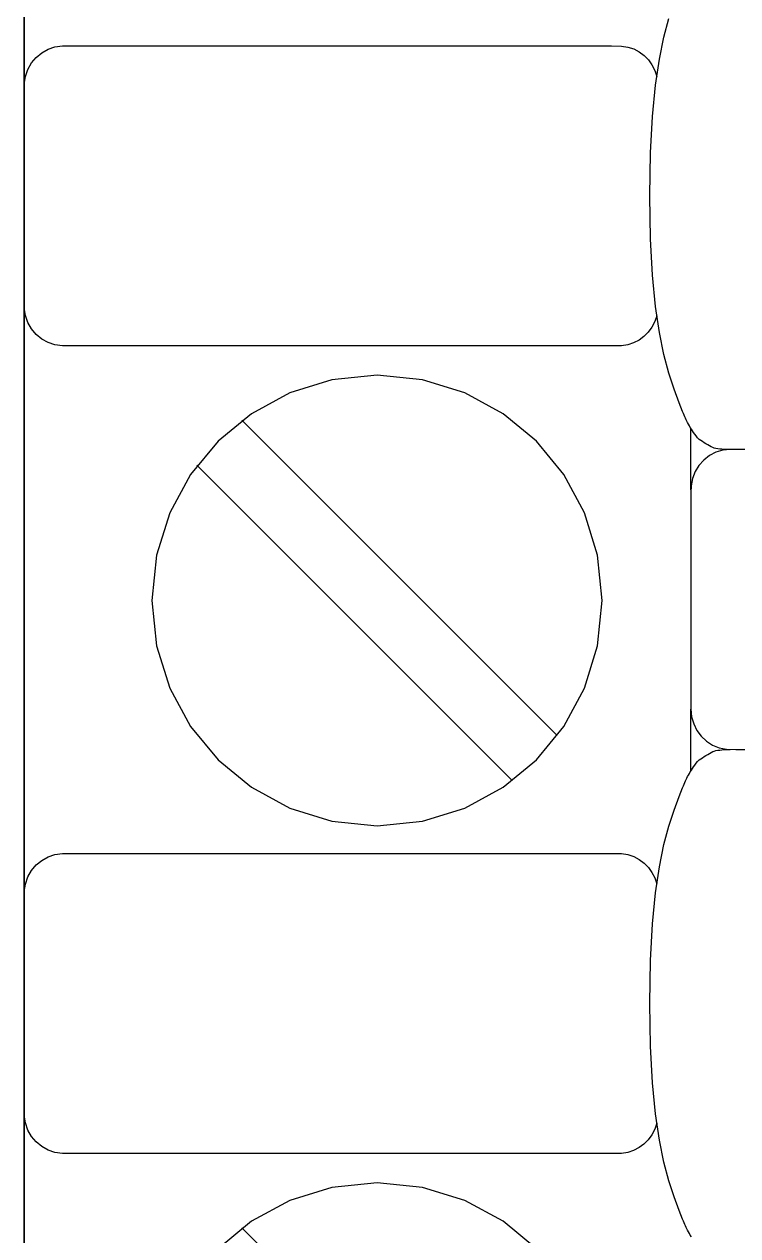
# Model space of a CAD drawing. Extents: x 1 to 47.7, y 0.2 to 35.
# Drawn here: x 36.708 to 37.238, y 3.863 to 4.763 of the extents above; entities that cross this region are included whole.
import ezdxf

# ---------------------------------------------------------------- set-up
doc = ezdxf.new("R2010")
doc.units = 0
doc.header["$MEASUREMENT"] = 0
for name, color, linetype in [('7_1__EMPTY_IO_BOARD_POSITI', 7, 'CONTINUOUS'), ('7_2___8__INDEPENDENT_INPUT', 7, 'CONTINUOUS'), ('7_3___8__OPTOISO_INDEPENDE', 7, 'CONTINUOUS'), ('7_4___24__OPTOISO_INDEPEND', 7, 'CONTINUOUS'), ('7_5___8__INDEPENDENT_INPUT', 7, 'CONTINUOUS'), ('7_6____8__INDEPENDENT_INPU', 7, 'CONTINUOUS'), ('7_7____8__OPTOISO_INDEPEND', 7, 'CONTINUOUS'), ('7_8____8__OPTOISO_INDEPEND', 7, 'CONTINUOUS')]:
    doc.layers.add(name, color=color, linetype=linetype)

msp = doc.modelspace()

# ---------------------------------------------------------------- linework, layer by layer
at = {"layer": '7_1__EMPTY_IO_BOARD_POSITI'}
msp.add_lwpolyline([(36.70801, 3.83226), (36.70801, 3.9199), (36.70801, 4.0096), (36.70801, 4.10121), (36.70801, 4.28952), (36.70801, 4.48361), (36.70801, 4.68226), (36.70801, 4.88424), (36.70801, 5.29328), (36.70801, 5.70092)], dxfattribs=at)
at = {"layer": '7_2___8__INDEPENDENT_INPUT'}
for points in [[(36.70795, 5.51739), (36.70795, 5.22613), (36.70795, 4.93486), (36.70795, 4.64716), (36.70795, 4.50576), (36.70795, 4.36659), (36.70795, 4.23009), (36.70795, 4.0967), (36.70795, 3.96688), (36.70795, 3.84107)], [(37.23261, 4.4468), (37.23111, 4.4468), (37.22954, 4.44683), (37.22794, 4.44687), (37.22634, 4.44695), (37.22478, 4.44708), (37.2233, 4.44725), (37.22193, 4.44747), (37.2207, 4.44777), (37.21956, 4.44819), (37.21831, 4.44878), (37.21706, 4.44947), (37.21579, 4.45023), (37.21452, 4.45103), (37.21325, 4.45187), (37.21199, 4.45271), (37.21073, 4.45354), (37.20948, 4.45434), (37.20832, 4.45556), (37.20726, 4.45687), (37.20626, 4.45815), (37.20533, 4.45941), (37.20447, 4.46065), (37.20366, 4.46189), (37.2029, 4.46312), (37.20219, 4.46435), (37.20153, 4.46558), (37.20091, 4.46675), (37.20035, 4.46784), (37.19983, 4.4689), (37.19932, 4.46996), (37.19881, 4.47108), (37.19828, 4.47227), (37.19771, 4.4736), (37.1971, 4.4751), (37.19461, 4.48142), (37.19081, 4.4917), (37.18699, 4.50349), (37.18332, 4.5173), (37.17997, 4.53368), (37.17708, 4.55314), (37.17482, 4.57621), (37.17335, 4.60341), (37.17282, 4.63527), (37.17335, 4.66713), (37.17482, 4.69433), (37.17708, 4.7174), (37.17997, 4.73686), (37.18332, 4.75323), (37.18699, 4.76705)], [(37.17794, 4.54621), (37.17645, 4.54178), (37.17433, 4.53769), (37.17164, 4.534), (37.16845, 4.53079), (37.16481, 4.52811), (37.16077, 4.52602), (37.15641, 4.52459), (37.15177, 4.52387), (37.14428, 4.5238), (37.11204, 4.5238), (37.05795, 4.5238), (36.99028, 4.5238), (36.9173, 4.5238), (36.84727, 4.5238), (36.78845, 4.5238), (36.74913, 4.5238), (36.73638, 4.52381), (36.73081, 4.52451), (36.72563, 4.52623), (36.72092, 4.52887), (36.71678, 4.53231), (36.71332, 4.53646), (36.71064, 4.54122), (36.70883, 4.54647), (36.708, 4.55212), (36.70795, 4.55711), (36.70795, 4.57127), (36.70795, 4.59359), (36.70795, 4.6208), (36.70795, 4.64965), (36.70795, 4.67686), (36.70795, 4.69918), (36.70795, 4.71334), (36.708, 4.71833), (36.70883, 4.72398), (36.71064, 4.72923), (36.71332, 4.73398), (36.71678, 4.73813), (36.72092, 4.74158), (36.72563, 4.74421), (36.73081, 4.74593), (36.73638, 4.74663), (36.74913, 4.74664), (36.78845, 4.74664), (36.84727, 4.74664), (36.9173, 4.74664), (36.99028, 4.74664), (37.05795, 4.74664), (37.11204, 4.74664), (37.14428, 4.74664), (37.15178, 4.74657), (37.15645, 4.74584), (37.16083, 4.74439), (37.16487, 4.74228), (37.16851, 4.73957), (37.1717, 4.73632), (37.17437, 4.7326), (37.17647, 4.72847), (37.17794, 4.72399)], [(37.10398, 4.23427), (36.86971, 4.46854)], [(37.20337, 4.41681), (37.20337, 4.46235)], [(37.24831, 4.4468), (37.23261, 4.4468), (37.22705, 4.44626), (37.22184, 4.4447), (37.21709, 4.44223), (37.21288, 4.43895), (37.20932, 4.43495), (37.20651, 4.43035), (37.20453, 4.42523), (37.2035, 4.4197), (37.20337, 4.41518), (37.20337, 4.40338), (37.20337, 4.38283), (37.20337, 4.35671), (37.20337, 4.3282), (37.20337, 4.30049), (37.20337, 4.27676), (37.20337, 4.26018), (37.20337, 4.25395), (37.20389, 4.24825), (37.20541, 4.24291), (37.20782, 4.23804), (37.21101, 4.23372), (37.21491, 4.23007), (37.2194, 4.22718), (37.2244, 4.22515), (37.22979, 4.22409), (37.2367, 4.22395), (37.26643, 4.22395)], [(37.07056, 4.20085), (36.83629, 4.43512)], [(37.20337, 4.20841), (37.20337, 4.25395)], [(37.20366, 3.86188), (37.2029, 3.86311), (37.20219, 3.86434), (37.20153, 3.86558), (37.20091, 3.86675), (37.20035, 3.86784), (37.19983, 3.8689), (37.19932, 3.86996), (37.19881, 3.87107), (37.19828, 3.87227), (37.19771, 3.8736), (37.1971, 3.87509), (37.19461, 3.88141), (37.19081, 3.89169), (37.18699, 3.90348), (37.18332, 3.9173), (37.17997, 3.93368), (37.17708, 3.95314), (37.17482, 3.97621), (37.17335, 4.00341), (37.17282, 4.03527), (37.17335, 4.06713), (37.17482, 4.09433), (37.17708, 4.1174), (37.17997, 4.13685), (37.18332, 4.15323), (37.18699, 4.16705), (37.19081, 4.17883), (37.19461, 4.18911), (37.1971, 4.19543), (37.19771, 4.19693), (37.19828, 4.19826), (37.19881, 4.19945), (37.19932, 4.20056), (37.19983, 4.20163), (37.20035, 4.20268), (37.20091, 4.20378), (37.20153, 4.20494), (37.20219, 4.20618), (37.2029, 4.20741), (37.20366, 4.20864), (37.20447, 4.20988), (37.20533, 4.21112), (37.20626, 4.21238), (37.20726, 4.21366), (37.20832, 4.21497), (37.20948, 4.21619), (37.21073, 4.21699), (37.21199, 4.21782), (37.21325, 4.21866), (37.21452, 4.21949), (37.21579, 4.2203), (37.21706, 4.22106), (37.21831, 4.22175), (37.21956, 4.22234), (37.2207, 4.22277), (37.22193, 4.22308), (37.2233, 4.22333), (37.22478, 4.22354), (37.22634, 4.2237), (37.22794, 4.22381), (37.22954, 4.22389), (37.23111, 4.22394), (37.23261, 4.22395)], [(37.17794, 3.94621), (37.17645, 3.94177), (37.17433, 3.93768), (37.17164, 3.934), (37.16845, 3.93079), (37.16481, 3.9281), (37.16077, 3.92602), (37.15641, 3.92458), (37.15177, 3.92386), (37.14428, 3.92379), (37.11204, 3.92379), (37.05795, 3.92379), (36.99028, 3.92379), (36.9173, 3.92379), (36.84727, 3.92379), (36.78845, 3.92379), (36.74913, 3.92379), (36.73638, 3.9238), (36.73081, 3.92451), (36.72563, 3.92623), (36.72092, 3.92886), (36.71678, 3.93231), (36.71332, 3.93646), (36.71064, 3.94121), (36.70883, 3.94647), (36.708, 3.95212), (36.70795, 3.9571), (36.70795, 3.97126), (36.70795, 3.99358), (36.70795, 4.0208), (36.70795, 4.04964), (36.70795, 4.07686), (36.70795, 4.09918), (36.70795, 4.11334), (36.708, 4.11832), (36.70883, 4.12397), (36.71064, 4.12923), (36.71332, 4.13398), (36.71678, 4.13813), (36.72092, 4.14157), (36.72563, 4.1442), (36.73081, 4.14592), (36.73638, 4.14663), (36.74913, 4.14664), (36.78845, 4.14664), (36.84727, 4.14664), (36.9173, 4.14664), (36.99028, 4.14664), (37.05795, 4.14664), (37.11204, 4.14664), (37.14428, 4.14664), (37.15178, 4.14656), (37.15645, 4.14584), (37.16083, 4.14439), (37.16487, 4.14228), (37.16851, 4.13956), (37.1717, 4.13632), (37.17437, 4.1326), (37.17647, 4.12847), (37.17794, 4.12399)], [(37.08848, 3.85295), (37.06375, 3.87338), (37.03537, 3.88881), (37.004, 3.89856), (36.97032, 3.90195), (36.93662, 3.89856), (36.9052, 3.88881), (36.87676, 3.87338), (36.85197, 3.85295)], [(37.10398, 3.63427), (36.86971, 3.86854)]]:
    msp.add_lwpolyline(points, dxfattribs=at)
msp.add_lwpolyline([(36.97032, 4.16727), (37.004, 4.17067), (37.03537, 4.18042), (37.06375, 4.19585), (37.08848, 4.21629), (37.10887, 4.24107), (37.12427, 4.26951), (37.134, 4.30094), (37.1374, 4.3347), (37.134, 4.36839), (37.12427, 4.39979), (37.10887, 4.4282), (37.08848, 4.45295), (37.06375, 4.47338), (37.03537, 4.48881), (37.004, 4.49856), (36.97032, 4.50196), (36.93662, 4.49856), (36.9052, 4.48881), (36.87676, 4.47338), (36.85197, 4.45295), (36.83151, 4.4282), (36.81605, 4.39979), (36.80628, 4.36839), (36.80287, 4.3347), (36.80628, 4.30094), (36.81605, 4.26951), (36.83151, 4.24107), (36.85197, 4.21629), (36.87676, 4.19585), (36.9052, 4.18042), (36.93662, 4.17067)], close=True, dxfattribs=at)
at = {"layer": '7_3___8__OPTOISO_INDEPENDE'}
for points in [[(36.70795, 5.51739), (36.70795, 5.22613), (36.70795, 4.93486), (36.70795, 4.64716), (36.70795, 4.50576), (36.70795, 4.36659), (36.70795, 4.23009), (36.70795, 4.0967), (36.70795, 3.96688), (36.70795, 3.84107)], [(37.23261, 4.4468), (37.23111, 4.4468), (37.22954, 4.44683), (37.22794, 4.44687), (37.22634, 4.44695), (37.22478, 4.44708), (37.2233, 4.44725), (37.22193, 4.44747), (37.2207, 4.44777), (37.21956, 4.44819), (37.21831, 4.44878), (37.21706, 4.44947), (37.21579, 4.45023), (37.21452, 4.45103), (37.21325, 4.45187), (37.21199, 4.45271), (37.21073, 4.45354), (37.20948, 4.45434), (37.20832, 4.45556), (37.20726, 4.45687), (37.20626, 4.45815), (37.20533, 4.45941), (37.20447, 4.46065), (37.20366, 4.46189), (37.2029, 4.46312), (37.20219, 4.46435), (37.20153, 4.46558), (37.20091, 4.46675), (37.20035, 4.46784), (37.19983, 4.4689), (37.19932, 4.46996), (37.19881, 4.47108), (37.19828, 4.47227), (37.19771, 4.4736), (37.1971, 4.4751), (37.19461, 4.48142), (37.19081, 4.4917), (37.18699, 4.50349), (37.18332, 4.5173), (37.17997, 4.53368), (37.17708, 4.55314), (37.17482, 4.57621), (37.17335, 4.60341), (37.17282, 4.63527), (37.17335, 4.66713), (37.17482, 4.69433), (37.17708, 4.7174), (37.17997, 4.73686), (37.18332, 4.75323), (37.18699, 4.76705)], [(37.17794, 4.54621), (37.17645, 4.54178), (37.17433, 4.53769), (37.17164, 4.534), (37.16845, 4.53079), (37.16481, 4.52811), (37.16077, 4.52602), (37.15641, 4.52459), (37.15177, 4.52387), (37.14428, 4.5238), (37.11204, 4.5238), (37.05795, 4.5238), (36.99028, 4.5238), (36.9173, 4.5238), (36.84727, 4.5238), (36.78845, 4.5238), (36.74913, 4.5238), (36.73638, 4.52381), (36.73081, 4.52451), (36.72563, 4.52623), (36.72092, 4.52887), (36.71678, 4.53231), (36.71332, 4.53646), (36.71064, 4.54122), (36.70883, 4.54647), (36.708, 4.55212), (36.70795, 4.55711), (36.70795, 4.57127), (36.70795, 4.59359), (36.70795, 4.6208), (36.70795, 4.64965), (36.70795, 4.67686), (36.70795, 4.69918), (36.70795, 4.71334), (36.708, 4.71833), (36.70883, 4.72398), (36.71064, 4.72923), (36.71332, 4.73398), (36.71678, 4.73813), (36.72092, 4.74158), (36.72563, 4.74421), (36.73081, 4.74593), (36.73638, 4.74663), (36.74913, 4.74664), (36.78845, 4.74664), (36.84727, 4.74664), (36.9173, 4.74664), (36.99028, 4.74664), (37.05795, 4.74664), (37.11204, 4.74664), (37.14428, 4.74664), (37.15178, 4.74657), (37.15645, 4.74584), (37.16083, 4.74439), (37.16487, 4.74228), (37.16851, 4.73957), (37.1717, 4.73632), (37.17437, 4.7326), (37.17647, 4.72847), (37.17794, 4.72399)], [(37.10398, 4.23427), (36.86971, 4.46854)], [(37.20337, 4.41681), (37.20337, 4.46235)], [(37.24831, 4.4468), (37.23261, 4.4468), (37.22705, 4.44626), (37.22184, 4.4447), (37.21709, 4.44223), (37.21288, 4.43895), (37.20932, 4.43495), (37.20651, 4.43035), (37.20453, 4.42523), (37.2035, 4.4197), (37.20337, 4.41518), (37.20337, 4.40338), (37.20337, 4.38283), (37.20337, 4.35671), (37.20337, 4.3282), (37.20337, 4.30049), (37.20337, 4.27676), (37.20337, 4.26018), (37.20337, 4.25395), (37.20389, 4.24825), (37.20541, 4.24291), (37.20782, 4.23804), (37.21101, 4.23372), (37.21491, 4.23007), (37.2194, 4.22718), (37.2244, 4.22515), (37.22979, 4.22409), (37.2367, 4.22395), (37.26643, 4.22395)], [(37.07056, 4.20085), (36.83629, 4.43512)], [(37.20337, 4.20841), (37.20337, 4.25395)], [(37.20366, 3.86188), (37.2029, 3.86311), (37.20219, 3.86434), (37.20153, 3.86558), (37.20091, 3.86675), (37.20035, 3.86784), (37.19983, 3.8689), (37.19932, 3.86996), (37.19881, 3.87107), (37.19828, 3.87227), (37.19771, 3.8736), (37.1971, 3.87509), (37.19461, 3.88141), (37.19081, 3.89169), (37.18699, 3.90348), (37.18332, 3.9173), (37.17997, 3.93368), (37.17708, 3.95314), (37.17482, 3.97621), (37.17335, 4.00341), (37.17282, 4.03527), (37.17335, 4.06713), (37.17482, 4.09433), (37.17708, 4.1174), (37.17997, 4.13685), (37.18332, 4.15323), (37.18699, 4.16705), (37.19081, 4.17883), (37.19461, 4.18911), (37.1971, 4.19543), (37.19771, 4.19693), (37.19828, 4.19826), (37.19881, 4.19945), (37.19932, 4.20056), (37.19983, 4.20163), (37.20035, 4.20268), (37.20091, 4.20378), (37.20153, 4.20494), (37.20219, 4.20618), (37.2029, 4.20741), (37.20366, 4.20864), (37.20447, 4.20988), (37.20533, 4.21112), (37.20626, 4.21238), (37.20726, 4.21366), (37.20832, 4.21497), (37.20948, 4.21619), (37.21073, 4.21699), (37.21199, 4.21782), (37.21325, 4.21866), (37.21452, 4.21949), (37.21579, 4.2203), (37.21706, 4.22106), (37.21831, 4.22175), (37.21956, 4.22234), (37.2207, 4.22277), (37.22193, 4.22308), (37.2233, 4.22333), (37.22478, 4.22354), (37.22634, 4.2237), (37.22794, 4.22381), (37.22954, 4.22389), (37.23111, 4.22394), (37.23261, 4.22395)], [(37.17794, 3.94621), (37.17645, 3.94177), (37.17433, 3.93768), (37.17164, 3.934), (37.16845, 3.93079), (37.16481, 3.9281), (37.16077, 3.92602), (37.15641, 3.92458), (37.15177, 3.92386), (37.14428, 3.92379), (37.11204, 3.92379), (37.05795, 3.92379), (36.99028, 3.92379), (36.9173, 3.92379), (36.84727, 3.92379), (36.78845, 3.92379), (36.74913, 3.92379), (36.73638, 3.9238), (36.73081, 3.92451), (36.72563, 3.92623), (36.72092, 3.92886), (36.71678, 3.93231), (36.71332, 3.93646), (36.71064, 3.94121), (36.70883, 3.94647), (36.708, 3.95212), (36.70795, 3.9571), (36.70795, 3.97126), (36.70795, 3.99358), (36.70795, 4.0208), (36.70795, 4.04964), (36.70795, 4.07686), (36.70795, 4.09918), (36.70795, 4.11334), (36.708, 4.11832), (36.70883, 4.12397), (36.71064, 4.12923), (36.71332, 4.13398), (36.71678, 4.13813), (36.72092, 4.14157), (36.72563, 4.1442), (36.73081, 4.14592), (36.73638, 4.14663), (36.74913, 4.14664), (36.78845, 4.14664), (36.84727, 4.14664), (36.9173, 4.14664), (36.99028, 4.14664), (37.05795, 4.14664), (37.11204, 4.14664), (37.14428, 4.14664), (37.15178, 4.14656), (37.15645, 4.14584), (37.16083, 4.14439), (37.16487, 4.14228), (37.16851, 4.13956), (37.1717, 4.13632), (37.17437, 4.1326), (37.17647, 4.12847), (37.17794, 4.12399)], [(37.08848, 3.85295), (37.06375, 3.87338), (37.03537, 3.88881), (37.004, 3.89856), (36.97032, 3.90195), (36.93662, 3.89856), (36.9052, 3.88881), (36.87676, 3.87338), (36.85197, 3.85295)], [(37.10398, 3.63427), (36.86971, 3.86854)]]:
    msp.add_lwpolyline(points, dxfattribs=at)
msp.add_lwpolyline([(36.97032, 4.16727), (37.004, 4.17067), (37.03537, 4.18042), (37.06375, 4.19585), (37.08848, 4.21629), (37.10887, 4.24107), (37.12427, 4.26951), (37.134, 4.30094), (37.1374, 4.3347), (37.134, 4.36839), (37.12427, 4.39979), (37.10887, 4.4282), (37.08848, 4.45295), (37.06375, 4.47338), (37.03537, 4.48881), (37.004, 4.49856), (36.97032, 4.50196), (36.93662, 4.49856), (36.9052, 4.48881), (36.87676, 4.47338), (36.85197, 4.45295), (36.83151, 4.4282), (36.81605, 4.39979), (36.80628, 4.36839), (36.80287, 4.3347), (36.80628, 4.30094), (36.81605, 4.26951), (36.83151, 4.24107), (36.85197, 4.21629), (36.87676, 4.19585), (36.9052, 4.18042), (36.93662, 4.17067)], close=True, dxfattribs=at)
at = {"layer": '7_4___24__OPTOISO_INDEPEND'}
for points in [[(36.70795, 5.51739), (36.70795, 5.22613), (36.70795, 4.93486), (36.70795, 4.64716), (36.70795, 4.50576), (36.70795, 4.36659), (36.70795, 4.23009), (36.70795, 4.0967), (36.70795, 3.96688), (36.70795, 3.84107)], [(37.23261, 4.4468), (37.23111, 4.4468), (37.22954, 4.44683), (37.22794, 4.44687), (37.22634, 4.44695), (37.22478, 4.44708), (37.2233, 4.44725), (37.22193, 4.44747), (37.2207, 4.44777), (37.21956, 4.44819), (37.21831, 4.44878), (37.21706, 4.44947), (37.21579, 4.45023), (37.21452, 4.45103), (37.21325, 4.45187), (37.21199, 4.45271), (37.21073, 4.45354), (37.20948, 4.45434), (37.20832, 4.45556), (37.20726, 4.45687), (37.20626, 4.45815), (37.20533, 4.45941), (37.20447, 4.46065), (37.20366, 4.46189), (37.2029, 4.46312), (37.20219, 4.46435), (37.20153, 4.46558), (37.20091, 4.46675), (37.20035, 4.46784), (37.19983, 4.4689), (37.19932, 4.46996), (37.19881, 4.47108), (37.19828, 4.47227), (37.19771, 4.4736), (37.1971, 4.4751), (37.19461, 4.48142), (37.19081, 4.4917), (37.18699, 4.50349), (37.18332, 4.5173), (37.17997, 4.53368), (37.17708, 4.55314), (37.17482, 4.57621), (37.17335, 4.60341), (37.17282, 4.63527), (37.17335, 4.66713), (37.17482, 4.69433), (37.17708, 4.7174), (37.17997, 4.73686), (37.18332, 4.75323), (37.18699, 4.76705)], [(37.17794, 4.54621), (37.17645, 4.54178), (37.17433, 4.53769), (37.17164, 4.534), (37.16845, 4.53079), (37.16481, 4.52811), (37.16077, 4.52602), (37.15641, 4.52459), (37.15177, 4.52387), (37.14428, 4.5238), (37.11204, 4.5238), (37.05795, 4.5238), (36.99028, 4.5238), (36.9173, 4.5238), (36.84727, 4.5238), (36.78845, 4.5238), (36.74913, 4.5238), (36.73638, 4.52381), (36.73081, 4.52451), (36.72563, 4.52623), (36.72092, 4.52887), (36.71678, 4.53231), (36.71332, 4.53646), (36.71064, 4.54122), (36.70883, 4.54647), (36.708, 4.55212), (36.70795, 4.55711), (36.70795, 4.57127), (36.70795, 4.59359), (36.70795, 4.6208), (36.70795, 4.64965), (36.70795, 4.67686), (36.70795, 4.69918), (36.70795, 4.71334), (36.708, 4.71833), (36.70883, 4.72398), (36.71064, 4.72923), (36.71332, 4.73398), (36.71678, 4.73813), (36.72092, 4.74158), (36.72563, 4.74421), (36.73081, 4.74593), (36.73638, 4.74663), (36.74913, 4.74664), (36.78845, 4.74664), (36.84727, 4.74664), (36.9173, 4.74664), (36.99028, 4.74664), (37.05795, 4.74664), (37.11204, 4.74664), (37.14428, 4.74664), (37.15178, 4.74657), (37.15645, 4.74584), (37.16083, 4.74439), (37.16487, 4.74228), (37.16851, 4.73957), (37.1717, 4.73632), (37.17437, 4.7326), (37.17647, 4.72847), (37.17794, 4.72399)], [(37.10398, 4.23427), (36.86971, 4.46854)], [(37.20337, 4.41681), (37.20337, 4.46235)], [(37.24831, 4.4468), (37.23261, 4.4468), (37.22705, 4.44626), (37.22184, 4.4447), (37.21709, 4.44223), (37.21288, 4.43895), (37.20932, 4.43495), (37.20651, 4.43035), (37.20453, 4.42523), (37.2035, 4.4197), (37.20337, 4.41518), (37.20337, 4.40338), (37.20337, 4.38283), (37.20337, 4.35671), (37.20337, 4.3282), (37.20337, 4.30049), (37.20337, 4.27676), (37.20337, 4.26018), (37.20337, 4.25395), (37.20389, 4.24825), (37.20541, 4.24291), (37.20782, 4.23804), (37.21101, 4.23372), (37.21491, 4.23007), (37.2194, 4.22718), (37.2244, 4.22515), (37.22979, 4.22409), (37.2367, 4.22395), (37.26643, 4.22395)], [(37.07056, 4.20085), (36.83629, 4.43512)], [(37.20337, 4.20841), (37.20337, 4.25395)], [(37.20366, 3.86188), (37.2029, 3.86311), (37.20219, 3.86434), (37.20153, 3.86558), (37.20091, 3.86675), (37.20035, 3.86784), (37.19983, 3.8689), (37.19932, 3.86996), (37.19881, 3.87107), (37.19828, 3.87227), (37.19771, 3.8736), (37.1971, 3.87509), (37.19461, 3.88141), (37.19081, 3.89169), (37.18699, 3.90348), (37.18332, 3.9173), (37.17997, 3.93368), (37.17708, 3.95314), (37.17482, 3.97621), (37.17335, 4.00341), (37.17282, 4.03527), (37.17335, 4.06713), (37.17482, 4.09433), (37.17708, 4.1174), (37.17997, 4.13685), (37.18332, 4.15323), (37.18699, 4.16705), (37.19081, 4.17883), (37.19461, 4.18911), (37.1971, 4.19543), (37.19771, 4.19693), (37.19828, 4.19826), (37.19881, 4.19945), (37.19932, 4.20056), (37.19983, 4.20163), (37.20035, 4.20268), (37.20091, 4.20378), (37.20153, 4.20494), (37.20219, 4.20618), (37.2029, 4.20741), (37.20366, 4.20864), (37.20447, 4.20988), (37.20533, 4.21112), (37.20626, 4.21238), (37.20726, 4.21366), (37.20832, 4.21497), (37.20948, 4.21619), (37.21073, 4.21699), (37.21199, 4.21782), (37.21325, 4.21866), (37.21452, 4.21949), (37.21579, 4.2203), (37.21706, 4.22106), (37.21831, 4.22175), (37.21956, 4.22234), (37.2207, 4.22277), (37.22193, 4.22308), (37.2233, 4.22333), (37.22478, 4.22354), (37.22634, 4.2237), (37.22794, 4.22381), (37.22954, 4.22389), (37.23111, 4.22394), (37.23261, 4.22395)], [(37.17794, 3.94621), (37.17645, 3.94177), (37.17433, 3.93768), (37.17164, 3.934), (37.16845, 3.93079), (37.16481, 3.9281), (37.16077, 3.92602), (37.15641, 3.92458), (37.15177, 3.92386), (37.14428, 3.92379), (37.11204, 3.92379), (37.05795, 3.92379), (36.99028, 3.92379), (36.9173, 3.92379), (36.84727, 3.92379), (36.78845, 3.92379), (36.74913, 3.92379), (36.73638, 3.9238), (36.73081, 3.92451), (36.72563, 3.92623), (36.72092, 3.92886), (36.71678, 3.93231), (36.71332, 3.93646), (36.71064, 3.94121), (36.70883, 3.94647), (36.708, 3.95212), (36.70795, 3.9571), (36.70795, 3.97126), (36.70795, 3.99358), (36.70795, 4.0208), (36.70795, 4.04964), (36.70795, 4.07686), (36.70795, 4.09918), (36.70795, 4.11334), (36.708, 4.11832), (36.70883, 4.12397), (36.71064, 4.12923), (36.71332, 4.13398), (36.71678, 4.13813), (36.72092, 4.14157), (36.72563, 4.1442), (36.73081, 4.14592), (36.73638, 4.14663), (36.74913, 4.14664), (36.78845, 4.14664), (36.84727, 4.14664), (36.9173, 4.14664), (36.99028, 4.14664), (37.05795, 4.14664), (37.11204, 4.14664), (37.14428, 4.14664), (37.15178, 4.14656), (37.15645, 4.14584), (37.16083, 4.14439), (37.16487, 4.14228), (37.16851, 4.13956), (37.1717, 4.13632), (37.17437, 4.1326), (37.17647, 4.12847), (37.17794, 4.12399)], [(37.08848, 3.85295), (37.06375, 3.87338), (37.03537, 3.88881), (37.004, 3.89856), (36.97032, 3.90195), (36.93662, 3.89856), (36.9052, 3.88881), (36.87676, 3.87338), (36.85197, 3.85295)], [(37.10398, 3.63427), (36.86971, 3.86854)]]:
    msp.add_lwpolyline(points, dxfattribs=at)
msp.add_lwpolyline([(36.97032, 4.16727), (37.004, 4.17067), (37.03537, 4.18042), (37.06375, 4.19585), (37.08848, 4.21629), (37.10887, 4.24107), (37.12427, 4.26951), (37.134, 4.30094), (37.1374, 4.3347), (37.134, 4.36839), (37.12427, 4.39979), (37.10887, 4.4282), (37.08848, 4.45295), (37.06375, 4.47338), (37.03537, 4.48881), (37.004, 4.49856), (36.97032, 4.50196), (36.93662, 4.49856), (36.9052, 4.48881), (36.87676, 4.47338), (36.85197, 4.45295), (36.83151, 4.4282), (36.81605, 4.39979), (36.80628, 4.36839), (36.80287, 4.3347), (36.80628, 4.30094), (36.81605, 4.26951), (36.83151, 4.24107), (36.85197, 4.21629), (36.87676, 4.19585), (36.9052, 4.18042), (36.93662, 4.17067)], close=True, dxfattribs=at)
at = {"layer": '7_5___8__INDEPENDENT_INPUT'}
for points in [[(36.70795, 5.51739), (36.70795, 5.22613), (36.70795, 4.93486), (36.70795, 4.64716), (36.70795, 4.50576), (36.70795, 4.36659), (36.70795, 4.23009), (36.70795, 4.0967), (36.70795, 3.96688), (36.70795, 3.84107)], [(37.23261, 4.4468), (37.23111, 4.4468), (37.22954, 4.44683), (37.22794, 4.44687), (37.22634, 4.44695), (37.22478, 4.44708), (37.2233, 4.44725), (37.22193, 4.44747), (37.2207, 4.44777), (37.21956, 4.44819), (37.21831, 4.44878), (37.21706, 4.44947), (37.21579, 4.45023), (37.21452, 4.45103), (37.21325, 4.45187), (37.21199, 4.45271), (37.21073, 4.45354), (37.20948, 4.45434), (37.20832, 4.45556), (37.20726, 4.45687), (37.20626, 4.45815), (37.20533, 4.45941), (37.20447, 4.46065), (37.20366, 4.46189), (37.2029, 4.46312), (37.20219, 4.46435), (37.20153, 4.46558), (37.20091, 4.46675), (37.20035, 4.46784), (37.19983, 4.4689), (37.19932, 4.46996), (37.19881, 4.47108), (37.19828, 4.47227), (37.19771, 4.4736), (37.1971, 4.4751), (37.19461, 4.48142), (37.19081, 4.4917), (37.18699, 4.50349), (37.18332, 4.5173), (37.17997, 4.53368), (37.17708, 4.55314), (37.17482, 4.57621), (37.17335, 4.60341), (37.17282, 4.63527), (37.17335, 4.66713), (37.17482, 4.69433), (37.17708, 4.7174), (37.17997, 4.73686), (37.18332, 4.75323), (37.18699, 4.76705)], [(37.17794, 4.54621), (37.17645, 4.54178), (37.17433, 4.53769), (37.17164, 4.534), (37.16845, 4.53079), (37.16481, 4.52811), (37.16077, 4.52602), (37.15641, 4.52459), (37.15177, 4.52387), (37.14428, 4.5238), (37.11204, 4.5238), (37.05795, 4.5238), (36.99028, 4.5238), (36.9173, 4.5238), (36.84727, 4.5238), (36.78845, 4.5238), (36.74913, 4.5238), (36.73638, 4.52381), (36.73081, 4.52451), (36.72563, 4.52623), (36.72092, 4.52887), (36.71678, 4.53231), (36.71332, 4.53646), (36.71064, 4.54122), (36.70883, 4.54647), (36.708, 4.55212), (36.70795, 4.55711), (36.70795, 4.57127), (36.70795, 4.59359), (36.70795, 4.6208), (36.70795, 4.64965), (36.70795, 4.67686), (36.70795, 4.69918), (36.70795, 4.71334), (36.708, 4.71833), (36.70883, 4.72398), (36.71064, 4.72923), (36.71332, 4.73398), (36.71678, 4.73813), (36.72092, 4.74158), (36.72563, 4.74421), (36.73081, 4.74593), (36.73638, 4.74663), (36.74913, 4.74664), (36.78845, 4.74664), (36.84727, 4.74664), (36.9173, 4.74664), (36.99028, 4.74664), (37.05795, 4.74664), (37.11204, 4.74664), (37.14428, 4.74664), (37.15178, 4.74657), (37.15645, 4.74584), (37.16083, 4.74439), (37.16487, 4.74228), (37.16851, 4.73957), (37.1717, 4.73632), (37.17437, 4.7326), (37.17647, 4.72847), (37.17794, 4.72399)], [(37.10398, 4.23427), (36.86971, 4.46854)], [(37.20337, 4.41681), (37.20337, 4.46235)], [(37.24831, 4.4468), (37.23261, 4.4468), (37.22705, 4.44626), (37.22184, 4.4447), (37.21709, 4.44223), (37.21288, 4.43895), (37.20932, 4.43495), (37.20651, 4.43035), (37.20453, 4.42523), (37.2035, 4.4197), (37.20337, 4.41518), (37.20337, 4.40338), (37.20337, 4.38283), (37.20337, 4.35671), (37.20337, 4.3282), (37.20337, 4.30049), (37.20337, 4.27676), (37.20337, 4.26018), (37.20337, 4.25395), (37.20389, 4.24825), (37.20541, 4.24291), (37.20782, 4.23804), (37.21101, 4.23372), (37.21491, 4.23007), (37.2194, 4.22718), (37.2244, 4.22515), (37.22979, 4.22409), (37.2367, 4.22395), (37.26643, 4.22395)], [(37.07056, 4.20085), (36.83629, 4.43512)], [(37.20337, 4.20841), (37.20337, 4.25395)], [(37.20366, 3.86188), (37.2029, 3.86311), (37.20219, 3.86434), (37.20153, 3.86558), (37.20091, 3.86675), (37.20035, 3.86784), (37.19983, 3.8689), (37.19932, 3.86996), (37.19881, 3.87107), (37.19828, 3.87227), (37.19771, 3.8736), (37.1971, 3.87509), (37.19461, 3.88141), (37.19081, 3.89169), (37.18699, 3.90348), (37.18332, 3.9173), (37.17997, 3.93368), (37.17708, 3.95314), (37.17482, 3.97621), (37.17335, 4.00341), (37.17282, 4.03527), (37.17335, 4.06713), (37.17482, 4.09433), (37.17708, 4.1174), (37.17997, 4.13685), (37.18332, 4.15323), (37.18699, 4.16705), (37.19081, 4.17883), (37.19461, 4.18911), (37.1971, 4.19543), (37.19771, 4.19693), (37.19828, 4.19826), (37.19881, 4.19945), (37.19932, 4.20056), (37.19983, 4.20163), (37.20035, 4.20268), (37.20091, 4.20378), (37.20153, 4.20494), (37.20219, 4.20618), (37.2029, 4.20741), (37.20366, 4.20864), (37.20447, 4.20988), (37.20533, 4.21112), (37.20626, 4.21238), (37.20726, 4.21366), (37.20832, 4.21497), (37.20948, 4.21619), (37.21073, 4.21699), (37.21199, 4.21782), (37.21325, 4.21866), (37.21452, 4.21949), (37.21579, 4.2203), (37.21706, 4.22106), (37.21831, 4.22175), (37.21956, 4.22234), (37.2207, 4.22277), (37.22193, 4.22308), (37.2233, 4.22333), (37.22478, 4.22354), (37.22634, 4.2237), (37.22794, 4.22381), (37.22954, 4.22389), (37.23111, 4.22394), (37.23261, 4.22395)], [(37.17794, 3.94621), (37.17645, 3.94177), (37.17433, 3.93768), (37.17164, 3.934), (37.16845, 3.93079), (37.16481, 3.9281), (37.16077, 3.92602), (37.15641, 3.92458), (37.15177, 3.92386), (37.14428, 3.92379), (37.11204, 3.92379), (37.05795, 3.92379), (36.99028, 3.92379), (36.9173, 3.92379), (36.84727, 3.92379), (36.78845, 3.92379), (36.74913, 3.92379), (36.73638, 3.9238), (36.73081, 3.92451), (36.72563, 3.92623), (36.72092, 3.92886), (36.71678, 3.93231), (36.71332, 3.93646), (36.71064, 3.94121), (36.70883, 3.94647), (36.708, 3.95212), (36.70795, 3.9571), (36.70795, 3.97126), (36.70795, 3.99358), (36.70795, 4.0208), (36.70795, 4.04964), (36.70795, 4.07686), (36.70795, 4.09918), (36.70795, 4.11334), (36.708, 4.11832), (36.70883, 4.12397), (36.71064, 4.12923), (36.71332, 4.13398), (36.71678, 4.13813), (36.72092, 4.14157), (36.72563, 4.1442), (36.73081, 4.14592), (36.73638, 4.14663), (36.74913, 4.14664), (36.78845, 4.14664), (36.84727, 4.14664), (36.9173, 4.14664), (36.99028, 4.14664), (37.05795, 4.14664), (37.11204, 4.14664), (37.14428, 4.14664), (37.15178, 4.14656), (37.15645, 4.14584), (37.16083, 4.14439), (37.16487, 4.14228), (37.16851, 4.13956), (37.1717, 4.13632), (37.17437, 4.1326), (37.17647, 4.12847), (37.17794, 4.12399)], [(37.08848, 3.85295), (37.06375, 3.87338), (37.03537, 3.88881), (37.004, 3.89856), (36.97032, 3.90195), (36.93662, 3.89856), (36.9052, 3.88881), (36.87676, 3.87338), (36.85197, 3.85295)], [(37.10398, 3.63427), (36.86971, 3.86854)]]:
    msp.add_lwpolyline(points, dxfattribs=at)
msp.add_lwpolyline([(36.97032, 4.16727), (37.004, 4.17067), (37.03537, 4.18042), (37.06375, 4.19585), (37.08848, 4.21629), (37.10887, 4.24107), (37.12427, 4.26951), (37.134, 4.30094), (37.1374, 4.3347), (37.134, 4.36839), (37.12427, 4.39979), (37.10887, 4.4282), (37.08848, 4.45295), (37.06375, 4.47338), (37.03537, 4.48881), (37.004, 4.49856), (36.97032, 4.50196), (36.93662, 4.49856), (36.9052, 4.48881), (36.87676, 4.47338), (36.85197, 4.45295), (36.83151, 4.4282), (36.81605, 4.39979), (36.80628, 4.36839), (36.80287, 4.3347), (36.80628, 4.30094), (36.81605, 4.26951), (36.83151, 4.24107), (36.85197, 4.21629), (36.87676, 4.19585), (36.9052, 4.18042), (36.93662, 4.17067)], close=True, dxfattribs=at)
at = {"layer": '7_6____8__INDEPENDENT_INPU'}
for points in [[(36.70795, 5.51739), (36.70795, 5.22613), (36.70795, 4.93486), (36.70795, 4.64716), (36.70795, 4.50576), (36.70795, 4.36659), (36.70795, 4.23009), (36.70795, 4.0967), (36.70795, 3.96688), (36.70795, 3.84107)], [(37.23261, 4.4468), (37.23111, 4.4468), (37.22954, 4.44683), (37.22794, 4.44687), (37.22634, 4.44695), (37.22478, 4.44708), (37.2233, 4.44725), (37.22193, 4.44747), (37.2207, 4.44777), (37.21956, 4.44819), (37.21831, 4.44878), (37.21706, 4.44947), (37.21579, 4.45023), (37.21452, 4.45103), (37.21325, 4.45187), (37.21199, 4.45271), (37.21073, 4.45354), (37.20948, 4.45434), (37.20832, 4.45556), (37.20726, 4.45687), (37.20626, 4.45815), (37.20533, 4.45941), (37.20447, 4.46065), (37.20366, 4.46189), (37.2029, 4.46312), (37.20219, 4.46435), (37.20153, 4.46558), (37.20091, 4.46675), (37.20035, 4.46784), (37.19983, 4.4689), (37.19932, 4.46996), (37.19881, 4.47108), (37.19828, 4.47227), (37.19771, 4.4736), (37.1971, 4.4751), (37.19461, 4.48142), (37.19081, 4.4917), (37.18699, 4.50349), (37.18332, 4.5173), (37.17997, 4.53368), (37.17708, 4.55314), (37.17482, 4.57621), (37.17335, 4.60341), (37.17282, 4.63527), (37.17335, 4.66713), (37.17482, 4.69433), (37.17708, 4.7174), (37.17997, 4.73686), (37.18332, 4.75323), (37.18699, 4.76705)], [(37.17794, 4.54621), (37.17645, 4.54178), (37.17433, 4.53769), (37.17164, 4.534), (37.16845, 4.53079), (37.16481, 4.52811), (37.16077, 4.52602), (37.15641, 4.52459), (37.15177, 4.52387), (37.14428, 4.5238), (37.11204, 4.5238), (37.05795, 4.5238), (36.99028, 4.5238), (36.9173, 4.5238), (36.84727, 4.5238), (36.78845, 4.5238), (36.74913, 4.5238), (36.73638, 4.52381), (36.73081, 4.52451), (36.72563, 4.52623), (36.72092, 4.52887), (36.71678, 4.53231), (36.71332, 4.53646), (36.71064, 4.54122), (36.70883, 4.54647), (36.708, 4.55212), (36.70795, 4.55711), (36.70795, 4.57127), (36.70795, 4.59359), (36.70795, 4.6208), (36.70795, 4.64965), (36.70795, 4.67686), (36.70795, 4.69918), (36.70795, 4.71334), (36.708, 4.71833), (36.70883, 4.72398), (36.71064, 4.72923), (36.71332, 4.73398), (36.71678, 4.73813), (36.72092, 4.74158), (36.72563, 4.74421), (36.73081, 4.74593), (36.73638, 4.74663), (36.74913, 4.74664), (36.78845, 4.74664), (36.84727, 4.74664), (36.9173, 4.74664), (36.99028, 4.74664), (37.05795, 4.74664), (37.11204, 4.74664), (37.14428, 4.74664), (37.15178, 4.74657), (37.15645, 4.74584), (37.16083, 4.74439), (37.16487, 4.74228), (37.16851, 4.73957), (37.1717, 4.73632), (37.17437, 4.7326), (37.17647, 4.72847), (37.17794, 4.72399)], [(37.10398, 4.23427), (36.86971, 4.46854)], [(37.20337, 4.41681), (37.20337, 4.46235)], [(37.24831, 4.4468), (37.23261, 4.4468), (37.22705, 4.44626), (37.22184, 4.4447), (37.21709, 4.44223), (37.21288, 4.43895), (37.20932, 4.43495), (37.20651, 4.43035), (37.20453, 4.42523), (37.2035, 4.4197), (37.20337, 4.41518), (37.20337, 4.40338), (37.20337, 4.38283), (37.20337, 4.35671), (37.20337, 4.3282), (37.20337, 4.30049), (37.20337, 4.27676), (37.20337, 4.26018), (37.20337, 4.25395), (37.20389, 4.24825), (37.20541, 4.24291), (37.20782, 4.23804), (37.21101, 4.23372), (37.21491, 4.23007), (37.2194, 4.22718), (37.2244, 4.22515), (37.22979, 4.22409), (37.2367, 4.22395), (37.26643, 4.22395)], [(37.07056, 4.20085), (36.83629, 4.43512)], [(37.20337, 4.20841), (37.20337, 4.25395)], [(37.20366, 3.86188), (37.2029, 3.86311), (37.20219, 3.86434), (37.20153, 3.86558), (37.20091, 3.86675), (37.20035, 3.86784), (37.19983, 3.8689), (37.19932, 3.86996), (37.19881, 3.87107), (37.19828, 3.87227), (37.19771, 3.8736), (37.1971, 3.87509), (37.19461, 3.88141), (37.19081, 3.89169), (37.18699, 3.90348), (37.18332, 3.9173), (37.17997, 3.93368), (37.17708, 3.95314), (37.17482, 3.97621), (37.17335, 4.00341), (37.17282, 4.03527), (37.17335, 4.06713), (37.17482, 4.09433), (37.17708, 4.1174), (37.17997, 4.13685), (37.18332, 4.15323), (37.18699, 4.16705), (37.19081, 4.17883), (37.19461, 4.18911), (37.1971, 4.19543), (37.19771, 4.19693), (37.19828, 4.19826), (37.19881, 4.19945), (37.19932, 4.20056), (37.19983, 4.20163), (37.20035, 4.20268), (37.20091, 4.20378), (37.20153, 4.20494), (37.20219, 4.20618), (37.2029, 4.20741), (37.20366, 4.20864), (37.20447, 4.20988), (37.20533, 4.21112), (37.20626, 4.21238), (37.20726, 4.21366), (37.20832, 4.21497), (37.20948, 4.21619), (37.21073, 4.21699), (37.21199, 4.21782), (37.21325, 4.21866), (37.21452, 4.21949), (37.21579, 4.2203), (37.21706, 4.22106), (37.21831, 4.22175), (37.21956, 4.22234), (37.2207, 4.22277), (37.22193, 4.22308), (37.2233, 4.22333), (37.22478, 4.22354), (37.22634, 4.2237), (37.22794, 4.22381), (37.22954, 4.22389), (37.23111, 4.22394), (37.23261, 4.22395)], [(37.17794, 3.94621), (37.17645, 3.94177), (37.17433, 3.93768), (37.17164, 3.934), (37.16845, 3.93079), (37.16481, 3.9281), (37.16077, 3.92602), (37.15641, 3.92458), (37.15177, 3.92386), (37.14428, 3.92379), (37.11204, 3.92379), (37.05795, 3.92379), (36.99028, 3.92379), (36.9173, 3.92379), (36.84727, 3.92379), (36.78845, 3.92379), (36.74913, 3.92379), (36.73638, 3.9238), (36.73081, 3.92451), (36.72563, 3.92623), (36.72092, 3.92886), (36.71678, 3.93231), (36.71332, 3.93646), (36.71064, 3.94121), (36.70883, 3.94647), (36.708, 3.95212), (36.70795, 3.9571), (36.70795, 3.97126), (36.70795, 3.99358), (36.70795, 4.0208), (36.70795, 4.04964), (36.70795, 4.07686), (36.70795, 4.09918), (36.70795, 4.11334), (36.708, 4.11832), (36.70883, 4.12397), (36.71064, 4.12923), (36.71332, 4.13398), (36.71678, 4.13813), (36.72092, 4.14157), (36.72563, 4.1442), (36.73081, 4.14592), (36.73638, 4.14663), (36.74913, 4.14664), (36.78845, 4.14664), (36.84727, 4.14664), (36.9173, 4.14664), (36.99028, 4.14664), (37.05795, 4.14664), (37.11204, 4.14664), (37.14428, 4.14664), (37.15178, 4.14656), (37.15645, 4.14584), (37.16083, 4.14439), (37.16487, 4.14228), (37.16851, 4.13956), (37.1717, 4.13632), (37.17437, 4.1326), (37.17647, 4.12847), (37.17794, 4.12399)], [(37.08848, 3.85295), (37.06375, 3.87338), (37.03537, 3.88881), (37.004, 3.89856), (36.97032, 3.90195), (36.93662, 3.89856), (36.9052, 3.88881), (36.87676, 3.87338), (36.85197, 3.85295)], [(37.10398, 3.63427), (36.86971, 3.86854)]]:
    msp.add_lwpolyline(points, dxfattribs=at)
msp.add_lwpolyline([(36.97032, 4.16727), (37.004, 4.17067), (37.03537, 4.18042), (37.06375, 4.19585), (37.08848, 4.21629), (37.10887, 4.24107), (37.12427, 4.26951), (37.134, 4.30094), (37.1374, 4.3347), (37.134, 4.36839), (37.12427, 4.39979), (37.10887, 4.4282), (37.08848, 4.45295), (37.06375, 4.47338), (37.03537, 4.48881), (37.004, 4.49856), (36.97032, 4.50196), (36.93662, 4.49856), (36.9052, 4.48881), (36.87676, 4.47338), (36.85197, 4.45295), (36.83151, 4.4282), (36.81605, 4.39979), (36.80628, 4.36839), (36.80287, 4.3347), (36.80628, 4.30094), (36.81605, 4.26951), (36.83151, 4.24107), (36.85197, 4.21629), (36.87676, 4.19585), (36.9052, 4.18042), (36.93662, 4.17067)], close=True, dxfattribs=at)
at = {"layer": '7_7____8__OPTOISO_INDEPEND'}
for points in [[(36.70795, 5.51739), (36.70795, 5.22613), (36.70795, 4.93486), (36.70795, 4.64716), (36.70795, 4.50576), (36.70795, 4.36659), (36.70795, 4.23009), (36.70795, 4.0967), (36.70795, 3.96688), (36.70795, 3.84107)], [(37.23261, 4.4468), (37.23111, 4.4468), (37.22954, 4.44683), (37.22794, 4.44687), (37.22634, 4.44695), (37.22478, 4.44708), (37.2233, 4.44725), (37.22193, 4.44747), (37.2207, 4.44777), (37.21956, 4.44819), (37.21831, 4.44878), (37.21706, 4.44947), (37.21579, 4.45023), (37.21452, 4.45103), (37.21325, 4.45187), (37.21199, 4.45271), (37.21073, 4.45354), (37.20948, 4.45434), (37.20832, 4.45556), (37.20726, 4.45687), (37.20626, 4.45815), (37.20533, 4.45941), (37.20447, 4.46065), (37.20366, 4.46189), (37.2029, 4.46312), (37.20219, 4.46435), (37.20153, 4.46558), (37.20091, 4.46675), (37.20035, 4.46784), (37.19983, 4.4689), (37.19932, 4.46996), (37.19881, 4.47108), (37.19828, 4.47227), (37.19771, 4.4736), (37.1971, 4.4751), (37.19461, 4.48142), (37.19081, 4.4917), (37.18699, 4.50349), (37.18332, 4.5173), (37.17997, 4.53368), (37.17708, 4.55314), (37.17482, 4.57621), (37.17335, 4.60341), (37.17282, 4.63527), (37.17335, 4.66713), (37.17482, 4.69433), (37.17708, 4.7174), (37.17997, 4.73686), (37.18332, 4.75323), (37.18699, 4.76705)], [(37.17794, 4.54621), (37.17645, 4.54178), (37.17433, 4.53769), (37.17164, 4.534), (37.16845, 4.53079), (37.16481, 4.52811), (37.16077, 4.52602), (37.15641, 4.52459), (37.15177, 4.52387), (37.14428, 4.5238), (37.11204, 4.5238), (37.05795, 4.5238), (36.99028, 4.5238), (36.9173, 4.5238), (36.84727, 4.5238), (36.78845, 4.5238), (36.74913, 4.5238), (36.73638, 4.52381), (36.73081, 4.52451), (36.72563, 4.52623), (36.72092, 4.52887), (36.71678, 4.53231), (36.71332, 4.53646), (36.71064, 4.54122), (36.70883, 4.54647), (36.708, 4.55212), (36.70795, 4.55711), (36.70795, 4.57127), (36.70795, 4.59359), (36.70795, 4.6208), (36.70795, 4.64965), (36.70795, 4.67686), (36.70795, 4.69918), (36.70795, 4.71334), (36.708, 4.71833), (36.70883, 4.72398), (36.71064, 4.72923), (36.71332, 4.73398), (36.71678, 4.73813), (36.72092, 4.74158), (36.72563, 4.74421), (36.73081, 4.74593), (36.73638, 4.74663), (36.74913, 4.74664), (36.78845, 4.74664), (36.84727, 4.74664), (36.9173, 4.74664), (36.99028, 4.74664), (37.05795, 4.74664), (37.11204, 4.74664), (37.14428, 4.74664), (37.15178, 4.74657), (37.15645, 4.74584), (37.16083, 4.74439), (37.16487, 4.74228), (37.16851, 4.73957), (37.1717, 4.73632), (37.17437, 4.7326), (37.17647, 4.72847), (37.17794, 4.72399)], [(37.10398, 4.23427), (36.86971, 4.46854)], [(37.20337, 4.41681), (37.20337, 4.46235)], [(37.24831, 4.4468), (37.23261, 4.4468), (37.22705, 4.44626), (37.22184, 4.4447), (37.21709, 4.44223), (37.21288, 4.43895), (37.20932, 4.43495), (37.20651, 4.43035), (37.20453, 4.42523), (37.2035, 4.4197), (37.20337, 4.41518), (37.20337, 4.40338), (37.20337, 4.38283), (37.20337, 4.35671), (37.20337, 4.3282), (37.20337, 4.30049), (37.20337, 4.27676), (37.20337, 4.26018), (37.20337, 4.25395), (37.20389, 4.24825), (37.20541, 4.24291), (37.20782, 4.23804), (37.21101, 4.23372), (37.21491, 4.23007), (37.2194, 4.22718), (37.2244, 4.22515), (37.22979, 4.22409), (37.2367, 4.22395), (37.26643, 4.22395)], [(37.07056, 4.20085), (36.83629, 4.43512)], [(37.20337, 4.20841), (37.20337, 4.25395)], [(37.20366, 3.86188), (37.2029, 3.86311), (37.20219, 3.86434), (37.20153, 3.86558), (37.20091, 3.86675), (37.20035, 3.86784), (37.19983, 3.8689), (37.19932, 3.86996), (37.19881, 3.87107), (37.19828, 3.87227), (37.19771, 3.8736), (37.1971, 3.87509), (37.19461, 3.88141), (37.19081, 3.89169), (37.18699, 3.90348), (37.18332, 3.9173), (37.17997, 3.93368), (37.17708, 3.95314), (37.17482, 3.97621), (37.17335, 4.00341), (37.17282, 4.03527), (37.17335, 4.06713), (37.17482, 4.09433), (37.17708, 4.1174), (37.17997, 4.13685), (37.18332, 4.15323), (37.18699, 4.16705), (37.19081, 4.17883), (37.19461, 4.18911), (37.1971, 4.19543), (37.19771, 4.19693), (37.19828, 4.19826), (37.19881, 4.19945), (37.19932, 4.20056), (37.19983, 4.20163), (37.20035, 4.20268), (37.20091, 4.20378), (37.20153, 4.20494), (37.20219, 4.20618), (37.2029, 4.20741), (37.20366, 4.20864), (37.20447, 4.20988), (37.20533, 4.21112), (37.20626, 4.21238), (37.20726, 4.21366), (37.20832, 4.21497), (37.20948, 4.21619), (37.21073, 4.21699), (37.21199, 4.21782), (37.21325, 4.21866), (37.21452, 4.21949), (37.21579, 4.2203), (37.21706, 4.22106), (37.21831, 4.22175), (37.21956, 4.22234), (37.2207, 4.22277), (37.22193, 4.22308), (37.2233, 4.22333), (37.22478, 4.22354), (37.22634, 4.2237), (37.22794, 4.22381), (37.22954, 4.22389), (37.23111, 4.22394), (37.23261, 4.22395)], [(37.17794, 3.94621), (37.17645, 3.94177), (37.17433, 3.93768), (37.17164, 3.934), (37.16845, 3.93079), (37.16481, 3.9281), (37.16077, 3.92602), (37.15641, 3.92458), (37.15177, 3.92386), (37.14428, 3.92379), (37.11204, 3.92379), (37.05795, 3.92379), (36.99028, 3.92379), (36.9173, 3.92379), (36.84727, 3.92379), (36.78845, 3.92379), (36.74913, 3.92379), (36.73638, 3.9238), (36.73081, 3.92451), (36.72563, 3.92623), (36.72092, 3.92886), (36.71678, 3.93231), (36.71332, 3.93646), (36.71064, 3.94121), (36.70883, 3.94647), (36.708, 3.95212), (36.70795, 3.9571), (36.70795, 3.97126), (36.70795, 3.99358), (36.70795, 4.0208), (36.70795, 4.04964), (36.70795, 4.07686), (36.70795, 4.09918), (36.70795, 4.11334), (36.708, 4.11832), (36.70883, 4.12397), (36.71064, 4.12923), (36.71332, 4.13398), (36.71678, 4.13813), (36.72092, 4.14157), (36.72563, 4.1442), (36.73081, 4.14592), (36.73638, 4.14663), (36.74913, 4.14664), (36.78845, 4.14664), (36.84727, 4.14664), (36.9173, 4.14664), (36.99028, 4.14664), (37.05795, 4.14664), (37.11204, 4.14664), (37.14428, 4.14664), (37.15178, 4.14656), (37.15645, 4.14584), (37.16083, 4.14439), (37.16487, 4.14228), (37.16851, 4.13956), (37.1717, 4.13632), (37.17437, 4.1326), (37.17647, 4.12847), (37.17794, 4.12399)], [(37.08848, 3.85295), (37.06375, 3.87338), (37.03537, 3.88881), (37.004, 3.89856), (36.97032, 3.90195), (36.93662, 3.89856), (36.9052, 3.88881), (36.87676, 3.87338), (36.85197, 3.85295)], [(37.10398, 3.63427), (36.86971, 3.86854)]]:
    msp.add_lwpolyline(points, dxfattribs=at)
msp.add_lwpolyline([(36.97032, 4.16727), (37.004, 4.17067), (37.03537, 4.18042), (37.06375, 4.19585), (37.08848, 4.21629), (37.10887, 4.24107), (37.12427, 4.26951), (37.134, 4.30094), (37.1374, 4.3347), (37.134, 4.36839), (37.12427, 4.39979), (37.10887, 4.4282), (37.08848, 4.45295), (37.06375, 4.47338), (37.03537, 4.48881), (37.004, 4.49856), (36.97032, 4.50196), (36.93662, 4.49856), (36.9052, 4.48881), (36.87676, 4.47338), (36.85197, 4.45295), (36.83151, 4.4282), (36.81605, 4.39979), (36.80628, 4.36839), (36.80287, 4.3347), (36.80628, 4.30094), (36.81605, 4.26951), (36.83151, 4.24107), (36.85197, 4.21629), (36.87676, 4.19585), (36.9052, 4.18042), (36.93662, 4.17067)], close=True, dxfattribs=at)
at = {"layer": '7_8____8__OPTOISO_INDEPEND'}
for points in [[(36.70795, 5.51739), (36.70795, 5.22613), (36.70795, 4.93486), (36.70795, 4.64716), (36.70795, 4.50576), (36.70795, 4.36659), (36.70795, 4.23009), (36.70795, 4.0967), (36.70795, 3.96688), (36.70795, 3.84107)], [(37.23261, 4.4468), (37.23111, 4.4468), (37.22954, 4.44683), (37.22794, 4.44687), (37.22634, 4.44695), (37.22478, 4.44708), (37.2233, 4.44725), (37.22193, 4.44747), (37.2207, 4.44777), (37.21956, 4.44819), (37.21831, 4.44878), (37.21706, 4.44947), (37.21579, 4.45023), (37.21452, 4.45103), (37.21325, 4.45187), (37.21199, 4.45271), (37.21073, 4.45354), (37.20948, 4.45434), (37.20832, 4.45556), (37.20726, 4.45687), (37.20626, 4.45815), (37.20533, 4.45941), (37.20447, 4.46065), (37.20366, 4.46189), (37.2029, 4.46312), (37.20219, 4.46435), (37.20153, 4.46558), (37.20091, 4.46675), (37.20035, 4.46784), (37.19983, 4.4689), (37.19932, 4.46996), (37.19881, 4.47108), (37.19828, 4.47227), (37.19771, 4.4736), (37.1971, 4.4751), (37.19461, 4.48142), (37.19081, 4.4917), (37.18699, 4.50349), (37.18332, 4.5173), (37.17997, 4.53368), (37.17708, 4.55314), (37.17482, 4.57621), (37.17335, 4.60341), (37.17282, 4.63527), (37.17335, 4.66713), (37.17482, 4.69433), (37.17708, 4.7174), (37.17997, 4.73686), (37.18332, 4.75323), (37.18699, 4.76705)], [(37.17794, 4.54621), (37.17645, 4.54178), (37.17433, 4.53769), (37.17164, 4.534), (37.16845, 4.53079), (37.16481, 4.52811), (37.16077, 4.52602), (37.15641, 4.52459), (37.15177, 4.52387), (37.14428, 4.5238), (37.11204, 4.5238), (37.05795, 4.5238), (36.99028, 4.5238), (36.9173, 4.5238), (36.84727, 4.5238), (36.78845, 4.5238), (36.74913, 4.5238), (36.73638, 4.52381), (36.73081, 4.52451), (36.72563, 4.52623), (36.72092, 4.52887), (36.71678, 4.53231), (36.71332, 4.53646), (36.71064, 4.54122), (36.70883, 4.54647), (36.708, 4.55212), (36.70795, 4.55711), (36.70795, 4.57127), (36.70795, 4.59359), (36.70795, 4.6208), (36.70795, 4.64965), (36.70795, 4.67686), (36.70795, 4.69918), (36.70795, 4.71334), (36.708, 4.71833), (36.70883, 4.72398), (36.71064, 4.72923), (36.71332, 4.73398), (36.71678, 4.73813), (36.72092, 4.74158), (36.72563, 4.74421), (36.73081, 4.74593), (36.73638, 4.74663), (36.74913, 4.74664), (36.78845, 4.74664), (36.84727, 4.74664), (36.9173, 4.74664), (36.99028, 4.74664), (37.05795, 4.74664), (37.11204, 4.74664), (37.14428, 4.74664), (37.15178, 4.74657), (37.15645, 4.74584), (37.16083, 4.74439), (37.16487, 4.74228), (37.16851, 4.73957), (37.1717, 4.73632), (37.17437, 4.7326), (37.17647, 4.72847), (37.17794, 4.72399)], [(37.10398, 4.23427), (36.86971, 4.46854)], [(37.20337, 4.41681), (37.20337, 4.46235)], [(37.24831, 4.4468), (37.23261, 4.4468), (37.22705, 4.44626), (37.22184, 4.4447), (37.21709, 4.44223), (37.21288, 4.43895), (37.20932, 4.43495), (37.20651, 4.43035), (37.20453, 4.42523), (37.2035, 4.4197), (37.20337, 4.41518), (37.20337, 4.40338), (37.20337, 4.38283), (37.20337, 4.35671), (37.20337, 4.3282), (37.20337, 4.30049), (37.20337, 4.27676), (37.20337, 4.26018), (37.20337, 4.25395), (37.20389, 4.24825), (37.20541, 4.24291), (37.20782, 4.23804), (37.21101, 4.23372), (37.21491, 4.23007), (37.2194, 4.22718), (37.2244, 4.22515), (37.22979, 4.22409), (37.2367, 4.22395), (37.26643, 4.22395)], [(37.07056, 4.20085), (36.83629, 4.43512)], [(37.20337, 4.20841), (37.20337, 4.25395)], [(37.20366, 3.86188), (37.2029, 3.86311), (37.20219, 3.86434), (37.20153, 3.86558), (37.20091, 3.86675), (37.20035, 3.86784), (37.19983, 3.8689), (37.19932, 3.86996), (37.19881, 3.87107), (37.19828, 3.87227), (37.19771, 3.8736), (37.1971, 3.87509), (37.19461, 3.88141), (37.19081, 3.89169), (37.18699, 3.90348), (37.18332, 3.9173), (37.17997, 3.93368), (37.17708, 3.95314), (37.17482, 3.97621), (37.17335, 4.00341), (37.17282, 4.03527), (37.17335, 4.06713), (37.17482, 4.09433), (37.17708, 4.1174), (37.17997, 4.13685), (37.18332, 4.15323), (37.18699, 4.16705), (37.19081, 4.17883), (37.19461, 4.18911), (37.1971, 4.19543), (37.19771, 4.19693), (37.19828, 4.19826), (37.19881, 4.19945), (37.19932, 4.20056), (37.19983, 4.20163), (37.20035, 4.20268), (37.20091, 4.20378), (37.20153, 4.20494), (37.20219, 4.20618), (37.2029, 4.20741), (37.20366, 4.20864), (37.20447, 4.20988), (37.20533, 4.21112), (37.20626, 4.21238), (37.20726, 4.21366), (37.20832, 4.21497), (37.20948, 4.21619), (37.21073, 4.21699), (37.21199, 4.21782), (37.21325, 4.21866), (37.21452, 4.21949), (37.21579, 4.2203), (37.21706, 4.22106), (37.21831, 4.22175), (37.21956, 4.22234), (37.2207, 4.22277), (37.22193, 4.22308), (37.2233, 4.22333), (37.22478, 4.22354), (37.22634, 4.2237), (37.22794, 4.22381), (37.22954, 4.22389), (37.23111, 4.22394), (37.23261, 4.22395)], [(37.17794, 3.94621), (37.17645, 3.94177), (37.17433, 3.93768), (37.17164, 3.934), (37.16845, 3.93079), (37.16481, 3.9281), (37.16077, 3.92602), (37.15641, 3.92458), (37.15177, 3.92386), (37.14428, 3.92379), (37.11204, 3.92379), (37.05795, 3.92379), (36.99028, 3.92379), (36.9173, 3.92379), (36.84727, 3.92379), (36.78845, 3.92379), (36.74913, 3.92379), (36.73638, 3.9238), (36.73081, 3.92451), (36.72563, 3.92623), (36.72092, 3.92886), (36.71678, 3.93231), (36.71332, 3.93646), (36.71064, 3.94121), (36.70883, 3.94647), (36.708, 3.95212), (36.70795, 3.9571), (36.70795, 3.97126), (36.70795, 3.99358), (36.70795, 4.0208), (36.70795, 4.04964), (36.70795, 4.07686), (36.70795, 4.09918), (36.70795, 4.11334), (36.708, 4.11832), (36.70883, 4.12397), (36.71064, 4.12923), (36.71332, 4.13398), (36.71678, 4.13813), (36.72092, 4.14157), (36.72563, 4.1442), (36.73081, 4.14592), (36.73638, 4.14663), (36.74913, 4.14664), (36.78845, 4.14664), (36.84727, 4.14664), (36.9173, 4.14664), (36.99028, 4.14664), (37.05795, 4.14664), (37.11204, 4.14664), (37.14428, 4.14664), (37.15178, 4.14656), (37.15645, 4.14584), (37.16083, 4.14439), (37.16487, 4.14228), (37.16851, 4.13956), (37.1717, 4.13632), (37.17437, 4.1326), (37.17647, 4.12847), (37.17794, 4.12399)], [(37.08848, 3.85295), (37.06375, 3.87338), (37.03537, 3.88881), (37.004, 3.89856), (36.97032, 3.90195), (36.93662, 3.89856), (36.9052, 3.88881), (36.87676, 3.87338), (36.85197, 3.85295)], [(37.10398, 3.63427), (36.86971, 3.86854)]]:
    msp.add_lwpolyline(points, dxfattribs=at)
msp.add_lwpolyline([(36.97032, 4.16727), (37.004, 4.17067), (37.03537, 4.18042), (37.06375, 4.19585), (37.08848, 4.21629), (37.10887, 4.24107), (37.12427, 4.26951), (37.134, 4.30094), (37.1374, 4.3347), (37.134, 4.36839), (37.12427, 4.39979), (37.10887, 4.4282), (37.08848, 4.45295), (37.06375, 4.47338), (37.03537, 4.48881), (37.004, 4.49856), (36.97032, 4.50196), (36.93662, 4.49856), (36.9052, 4.48881), (36.87676, 4.47338), (36.85197, 4.45295), (36.83151, 4.4282), (36.81605, 4.39979), (36.80628, 4.36839), (36.80287, 4.3347), (36.80628, 4.30094), (36.81605, 4.26951), (36.83151, 4.24107), (36.85197, 4.21629), (36.87676, 4.19585), (36.9052, 4.18042), (36.93662, 4.17067)], close=True, dxfattribs=at)

doc.saveas('drawing.dxf')
